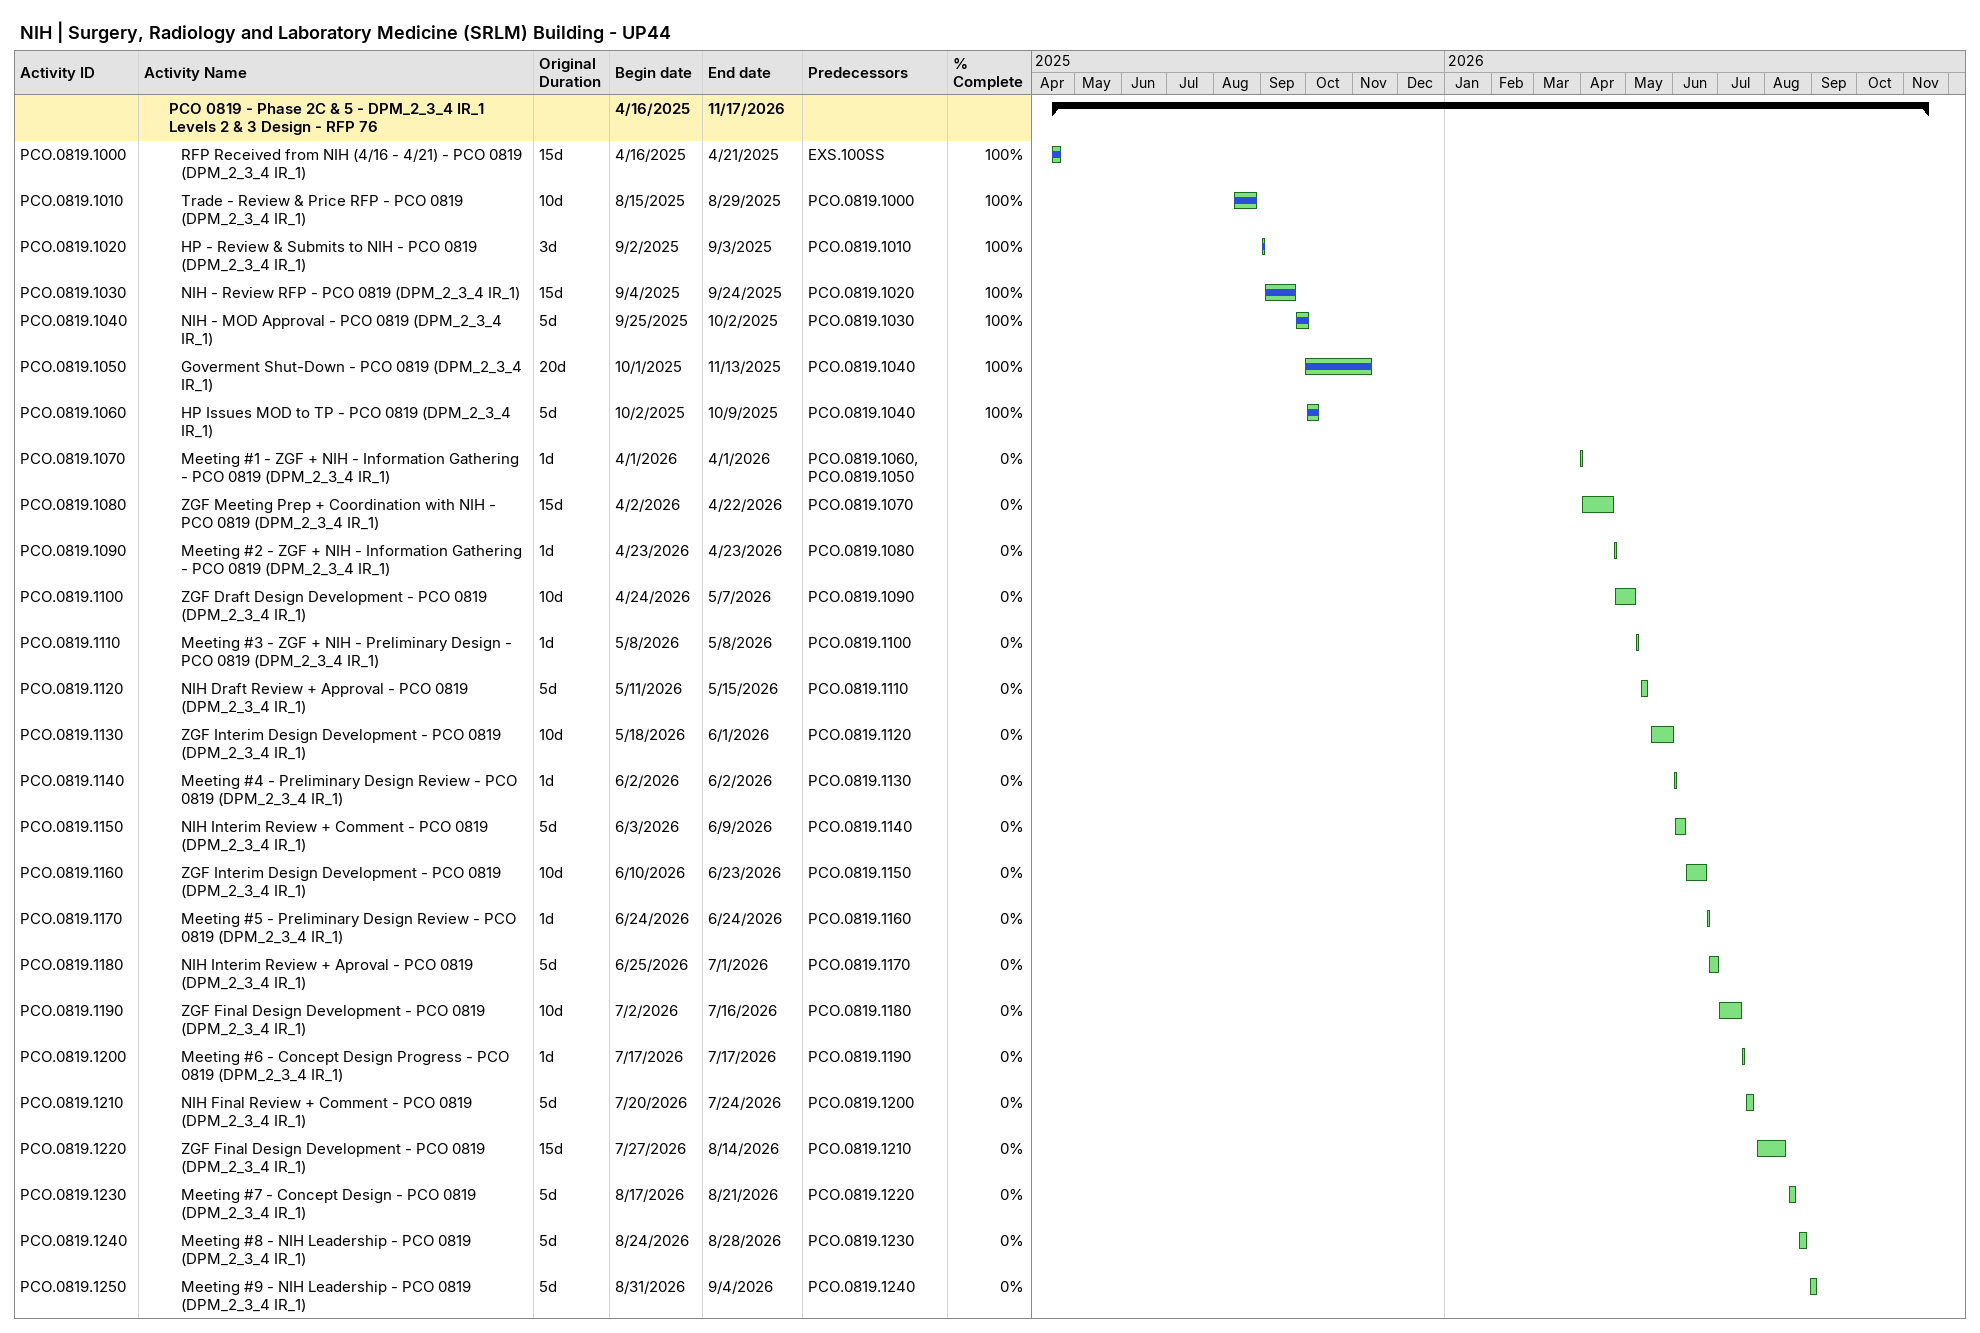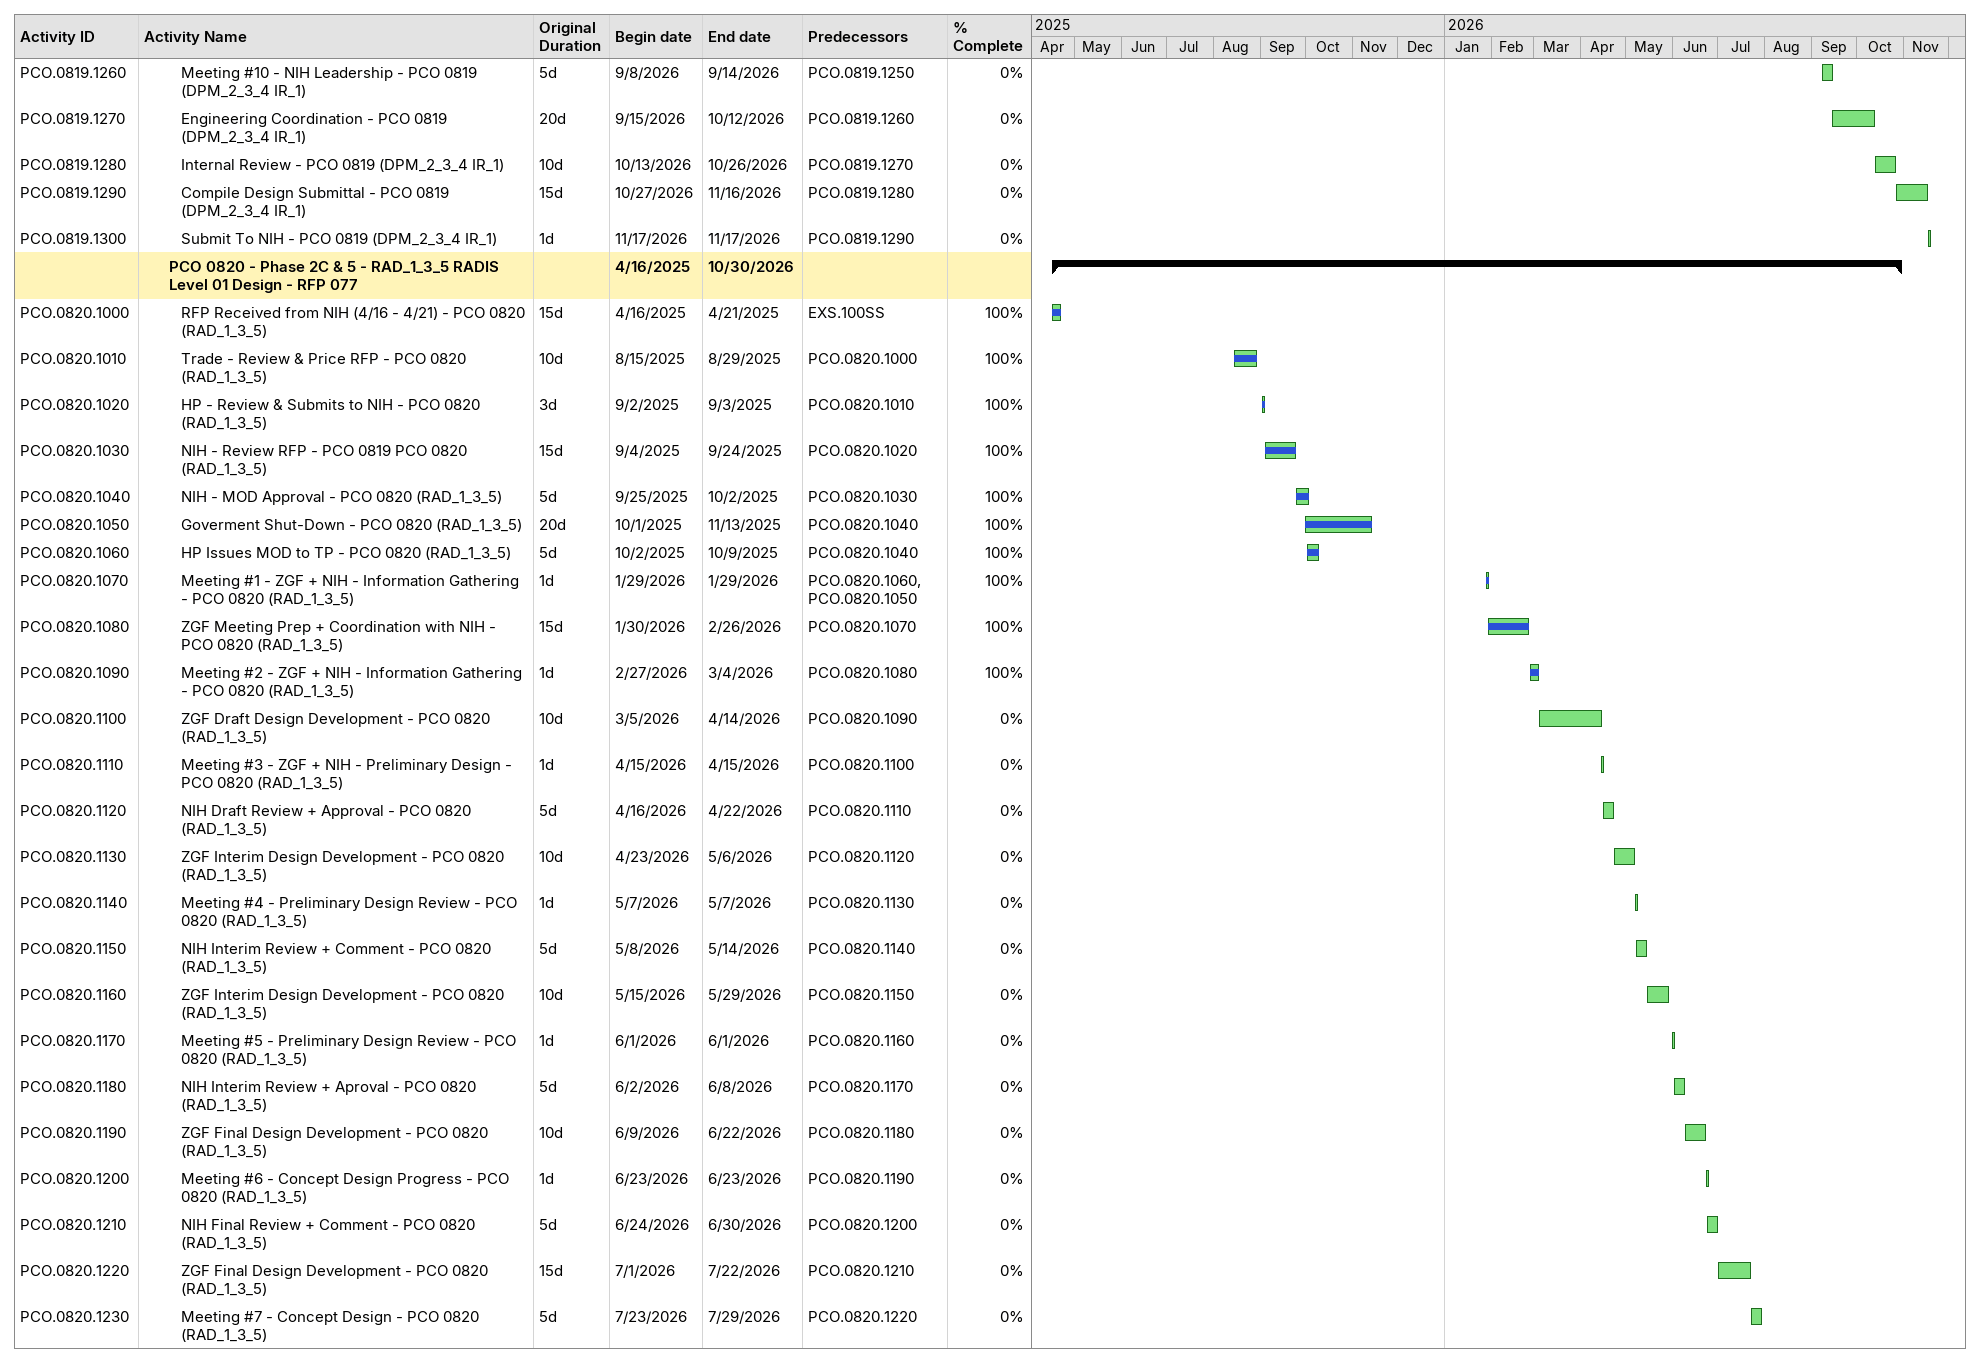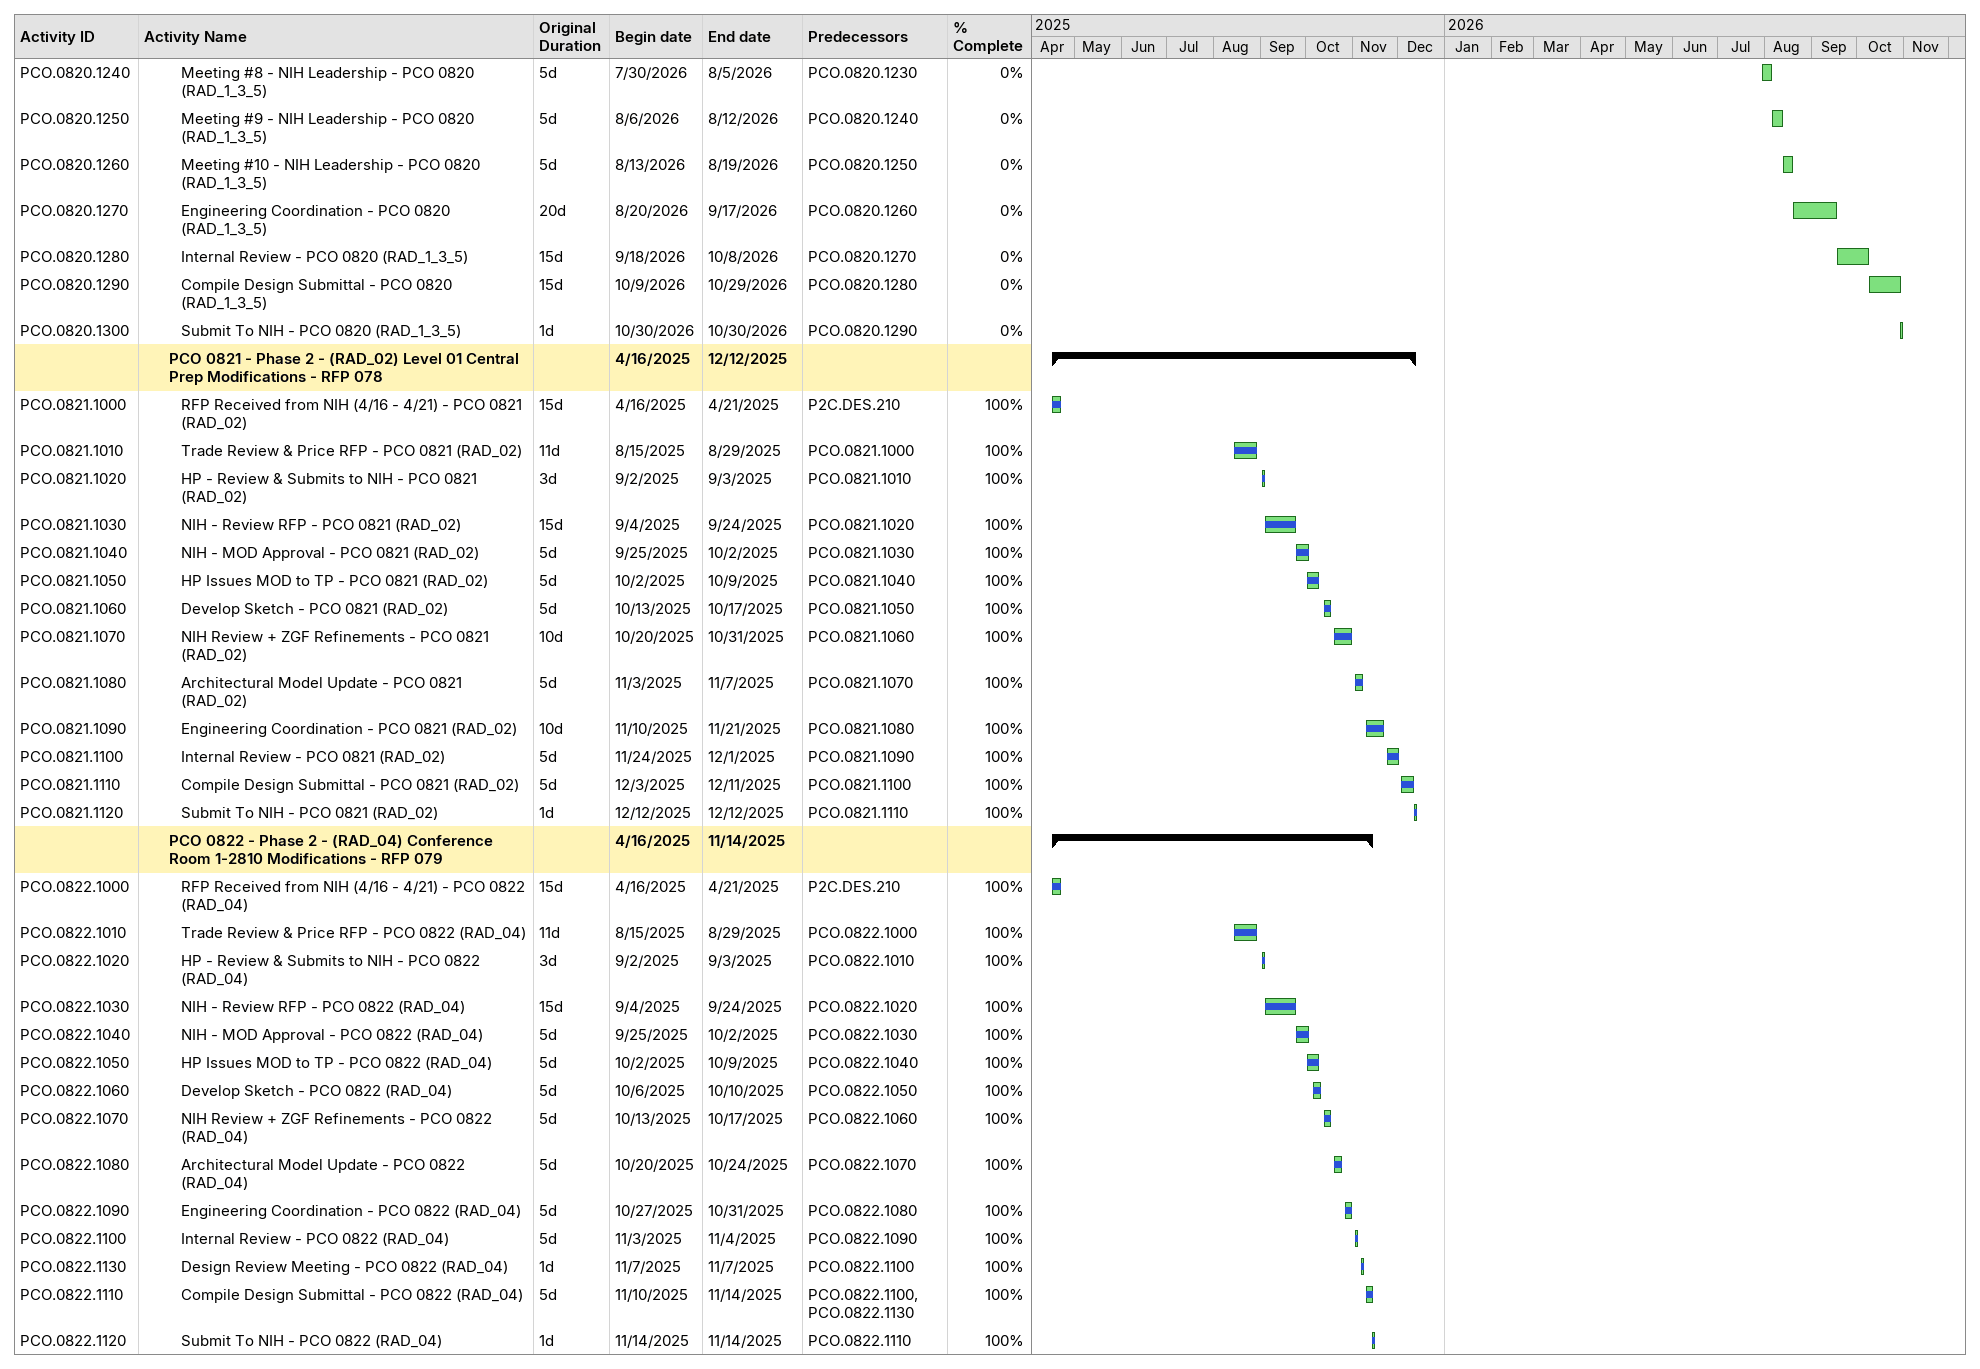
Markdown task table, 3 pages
NIH | Surgery, Radiology and Laboratory Medicine (SRLM) Building - UP44

| ID | Level | Task | Original duration | Start | Finish | Predecessors | % complete |
|---|---|---|---|---|---|---|---|
|  | 3 | **PCO 0819 - Phase 2C & 5 - DPM_2_3_4 IR_1 Levels 2 & 3 Design - RFP 76** |  | 2025-04-16 | 2026-11-17 |  |  |
| PCO.0819.1000 | 4 | RFP Received from NIH (4/16 - 4/21) - PCO 0819 (DPM_2_3_4 IR_1) | 15d | 2025-04-16 | 2025-04-21 | EXS.100SS | 100 |
| PCO.0819.1010 | 4 | Trade - Review & Price RFP - PCO 0819 (DPM_2_3_4 IR_1) | 10d | 2025-08-15 | 2025-08-29 | PCO.0819.1000 | 100 |
| PCO.0819.1020 | 4 | HP - Review & Submits to NIH - PCO 0819 (DPM_2_3_4 IR_1) | 3d | 2025-09-02 | 2025-09-03 | PCO.0819.1010 | 100 |
| PCO.0819.1030 | 4 | NIH - Review RFP - PCO 0819 (DPM_2_3_4 IR_1) | 15d | 2025-09-04 | 2025-09-24 | PCO.0819.1020 | 100 |
| PCO.0819.1040 | 4 | NIH - MOD Approval - PCO 0819 (DPM_2_3_4 IR_1) | 5d | 2025-09-25 | 2025-10-02 | PCO.0819.1030 | 100 |
| PCO.0819.1050 | 4 | Goverment Shut-Down - PCO 0819 (DPM_2_3_4 IR_1) | 20d | 2025-10-01 | 2025-11-13 | PCO.0819.1040 | 100 |
| PCO.0819.1060 | 4 | HP Issues MOD to TP - PCO 0819 (DPM_2_3_4 IR_1) | 5d | 2025-10-02 | 2025-10-09 | PCO.0819.1040 | 100 |
| PCO.0819.1070 | 4 | Meeting #1 - ZGF + NIH - Information Gathering - PCO 0819 (DPM_2_3_4 IR_1) | 1d | 2026-04-01 | 2026-04-01 | PCO.0819.1060, PCO.0819.1050 | 0 |
| PCO.0819.1080 | 4 | ZGF Meeting Prep + Coordination with NIH - PCO 0819 (DPM_2_3_4 IR_1) | 15d | 2026-04-02 | 2026-04-22 | PCO.0819.1070 | 0 |
| PCO.0819.1090 | 4 | Meeting #2 - ZGF + NIH - Information Gathering - PCO 0819 (DPM_2_3_4 IR_1) | 1d | 2026-04-23 | 2026-04-23 | PCO.0819.1080 | 0 |
| PCO.0819.1100 | 4 | ZGF Draft Design Development - PCO 0819 (DPM_2_3_4 IR_1) | 10d | 2026-04-24 | 2026-05-07 | PCO.0819.1090 | 0 |
| PCO.0819.1110 | 4 | Meeting #3 - ZGF + NIH - Preliminary Design - PCO 0819 (DPM_2_3_4 IR_1) | 1d | 2026-05-08 | 2026-05-08 | PCO.0819.1100 | 0 |
| PCO.0819.1120 | 4 | NIH Draft Review + Approval - PCO 0819 (DPM_2_3_4 IR_1) | 5d | 2026-05-11 | 2026-05-15 | PCO.0819.1110 | 0 |
| PCO.0819.1130 | 4 | ZGF Interim Design Development - PCO 0819 (DPM_2_3_4 IR_1) | 10d | 2026-05-18 | 2026-06-01 | PCO.0819.1120 | 0 |
| PCO.0819.1140 | 4 | Meeting #4 - Preliminary Design Review - PCO 0819 (DPM_2_3_4 IR_1) | 1d | 2026-06-02 | 2026-06-02 | PCO.0819.1130 | 0 |
| PCO.0819.1150 | 4 | NIH Interim Review + Comment - PCO 0819 (DPM_2_3_4 IR_1) | 5d | 2026-06-03 | 2026-06-09 | PCO.0819.1140 | 0 |
| PCO.0819.1160 | 4 | ZGF Interim Design Development - PCO 0819 (DPM_2_3_4 IR_1) | 10d | 2026-06-10 | 2026-06-23 | PCO.0819.1150 | 0 |
| PCO.0819.1170 | 4 | Meeting #5 - Preliminary Design Review - PCO 0819 (DPM_2_3_4 IR_1) | 1d | 2026-06-24 | 2026-06-24 | PCO.0819.1160 | 0 |
| PCO.0819.1180 | 4 | NIH Interim Review + Aproval - PCO 0819 (DPM_2_3_4 IR_1) | 5d | 2026-06-25 | 2026-07-01 | PCO.0819.1170 | 0 |
| PCO.0819.1190 | 4 | ZGF Final Design Development - PCO 0819 (DPM_2_3_4 IR_1) | 10d | 2026-07-02 | 2026-07-16 | PCO.0819.1180 | 0 |
| PCO.0819.1200 | 4 | Meeting #6 - Concept Design Progress - PCO 0819 (DPM_2_3_4 IR_1) | 1d | 2026-07-17 | 2026-07-17 | PCO.0819.1190 | 0 |
| PCO.0819.1210 | 4 | NIH Final Review + Comment - PCO 0819 (DPM_2_3_4 IR_1) | 5d | 2026-07-20 | 2026-07-24 | PCO.0819.1200 | 0 |
| PCO.0819.1220 | 4 | ZGF Final Design Development - PCO 0819 (DPM_2_3_4 IR_1) | 15d | 2026-07-27 | 2026-08-14 | PCO.0819.1210 | 0 |
| PCO.0819.1230 | 4 | Meeting #7 - Concept Design - PCO 0819 (DPM_2_3_4 IR_1) | 5d | 2026-08-17 | 2026-08-21 | PCO.0819.1220 | 0 |
| PCO.0819.1240 | 4 | Meeting #8 - NIH Leadership - PCO 0819 (DPM_2_3_4 IR_1) | 5d | 2026-08-24 | 2026-08-28 | PCO.0819.1230 | 0 |
| PCO.0819.1250 | 4 | Meeting #9 - NIH Leadership - PCO 0819 (DPM_2_3_4 IR_1) | 5d | 2026-08-31 | 2026-09-04 | PCO.0819.1240 | 0 |
| PCO.0819.1260 | 4 | Meeting #10 - NIH Leadership - PCO 0819 (DPM_2_3_4 IR_1) | 5d | 2026-09-08 | 2026-09-14 | PCO.0819.1250 | 0 |
| PCO.0819.1270 | 4 | Engineering Coordination - PCO 0819 (DPM_2_3_4 IR_1) | 20d | 2026-09-15 | 2026-10-12 | PCO.0819.1260 | 0 |
| PCO.0819.1280 | 4 | Internal Review - PCO 0819 (DPM_2_3_4 IR_1) | 10d | 2026-10-13 | 2026-10-26 | PCO.0819.1270 | 0 |
| PCO.0819.1290 | 4 | Compile Design Submittal - PCO 0819 (DPM_2_3_4 IR_1) | 15d | 2026-10-27 | 2026-11-16 | PCO.0819.1280 | 0 |
| PCO.0819.1300 | 4 | Submit To NIH - PCO 0819 (DPM_2_3_4 IR_1) | 1d | 2026-11-17 | 2026-11-17 | PCO.0819.1290 | 0 |
|  | 3 | **PCO 0820 - Phase 2C & 5 - RAD_1_3_5 RADIS Level 01 Design - RFP 077** |  | 2025-04-16 | 2026-10-30 |  |  |
| PCO.0820.1000 | 4 | RFP Received from NIH (4/16 - 4/21) - PCO 0820 (RAD_1_3_5) | 15d | 2025-04-16 | 2025-04-21 | EXS.100SS | 100 |
| PCO.0820.1010 | 4 | Trade - Review & Price RFP - PCO 0820 (RAD_1_3_5) | 10d | 2025-08-15 | 2025-08-29 | PCO.0820.1000 | 100 |
| PCO.0820.1020 | 4 | HP - Review & Submits to NIH - PCO 0820 (RAD_1_3_5) | 3d | 2025-09-02 | 2025-09-03 | PCO.0820.1010 | 100 |
| PCO.0820.1030 | 4 | NIH - Review RFP - PCO 0819 PCO 0820 (RAD_1_3_5) | 15d | 2025-09-04 | 2025-09-24 | PCO.0820.1020 | 100 |
| PCO.0820.1040 | 4 | NIH - MOD Approval - PCO 0820 (RAD_1_3_5) | 5d | 2025-09-25 | 2025-10-02 | PCO.0820.1030 | 100 |
| PCO.0820.1050 | 4 | Goverment Shut-Down - PCO 0820 (RAD_1_3_5) | 20d | 2025-10-01 | 2025-11-13 | PCO.0820.1040 | 100 |
| PCO.0820.1060 | 4 | HP Issues MOD to TP - PCO 0820 (RAD_1_3_5) | 5d | 2025-10-02 | 2025-10-09 | PCO.0820.1040 | 100 |
| PCO.0820.1070 | 4 | Meeting #1 - ZGF + NIH - Information Gathering - PCO 0820 (RAD_1_3_5) | 1d | 2026-01-29 | 2026-01-29 | PCO.0820.1060, PCO.0820.1050 | 100 |
| PCO.0820.1080 | 4 | ZGF Meeting Prep + Coordination with NIH - PCO 0820 (RAD_1_3_5) | 15d | 2026-01-30 | 2026-02-26 | PCO.0820.1070 | 100 |
| PCO.0820.1090 | 4 | Meeting #2 - ZGF + NIH - Information Gathering - PCO 0820 (RAD_1_3_5) | 1d | 2026-02-27 | 2026-03-04 | PCO.0820.1080 | 100 |
| PCO.0820.1100 | 4 | ZGF Draft Design Development - PCO 0820 (RAD_1_3_5) | 10d | 2026-03-05 | 2026-04-14 | PCO.0820.1090 | 0 |
| PCO.0820.1110 | 4 | Meeting #3 - ZGF + NIH - Preliminary Design - PCO 0820 (RAD_1_3_5) | 1d | 2026-04-15 | 2026-04-15 | PCO.0820.1100 | 0 |
| PCO.0820.1120 | 4 | NIH Draft Review + Approval - PCO 0820 (RAD_1_3_5) | 5d | 2026-04-16 | 2026-04-22 | PCO.0820.1110 | 0 |
| PCO.0820.1130 | 4 | ZGF Interim Design Development - PCO 0820 (RAD_1_3_5) | 10d | 2026-04-23 | 2026-05-06 | PCO.0820.1120 | 0 |
| PCO.0820.1140 | 4 | Meeting #4 - Preliminary Design Review - PCO 0820 (RAD_1_3_5) | 1d | 2026-05-07 | 2026-05-07 | PCO.0820.1130 | 0 |
| PCO.0820.1150 | 4 | NIH Interim Review + Comment - PCO 0820 (RAD_1_3_5) | 5d | 2026-05-08 | 2026-05-14 | PCO.0820.1140 | 0 |
| PCO.0820.1160 | 4 | ZGF Interim Design Development - PCO 0820 (RAD_1_3_5) | 10d | 2026-05-15 | 2026-05-29 | PCO.0820.1150 | 0 |
| PCO.0820.1170 | 4 | Meeting #5 - Preliminary Design Review - PCO 0820 (RAD_1_3_5) | 1d | 2026-06-01 | 2026-06-01 | PCO.0820.1160 | 0 |
| PCO.0820.1180 | 4 | NIH Interim Review + Aproval - PCO 0820 (RAD_1_3_5) | 5d | 2026-06-02 | 2026-06-08 | PCO.0820.1170 | 0 |
| PCO.0820.1190 | 4 | ZGF Final Design Development - PCO 0820 (RAD_1_3_5) | 10d | 2026-06-09 | 2026-06-22 | PCO.0820.1180 | 0 |
| PCO.0820.1200 | 4 | Meeting #6 - Concept Design Progress - PCO 0820 (RAD_1_3_5) | 1d | 2026-06-23 | 2026-06-23 | PCO.0820.1190 | 0 |
| PCO.0820.1210 | 4 | NIH Final Review + Comment - PCO 0820 (RAD_1_3_5) | 5d | 2026-06-24 | 2026-06-30 | PCO.0820.1200 | 0 |
| PCO.0820.1220 | 4 | ZGF Final Design Development - PCO 0820 (RAD_1_3_5) | 15d | 2026-07-01 | 2026-07-22 | PCO.0820.1210 | 0 |
| PCO.0820.1230 | 4 | Meeting #7 - Concept Design - PCO 0820 (RAD_1_3_5) | 5d | 2026-07-23 | 2026-07-29 | PCO.0820.1220 | 0 |
| PCO.0820.1240 | 4 | Meeting #8 - NIH Leadership - PCO 0820 (RAD_1_3_5) | 5d | 2026-07-30 | 2026-08-05 | PCO.0820.1230 | 0 |
| PCO.0820.1250 | 4 | Meeting #9 - NIH Leadership - PCO 0820 (RAD_1_3_5) | 5d | 2026-08-06 | 2026-08-12 | PCO.0820.1240 | 0 |
| PCO.0820.1260 | 4 | Meeting #10 - NIH Leadership - PCO 0820 (RAD_1_3_5) | 5d | 2026-08-13 | 2026-08-19 | PCO.0820.1250 | 0 |
| PCO.0820.1270 | 4 | Engineering Coordination - PCO 0820 (RAD_1_3_5) | 20d | 2026-08-20 | 2026-09-17 | PCO.0820.1260 | 0 |
| PCO.0820.1280 | 4 | Internal Review - PCO 0820 (RAD_1_3_5) | 15d | 2026-09-18 | 2026-10-08 | PCO.0820.1270 | 0 |
| PCO.0820.1290 | 4 | Compile Design Submittal - PCO 0820 (RAD_1_3_5) | 15d | 2026-10-09 | 2026-10-29 | PCO.0820.1280 | 0 |
| PCO.0820.1300 | 4 | Submit To NIH - PCO 0820 (RAD_1_3_5) | 1d | 2026-10-30 | 2026-10-30 | PCO.0820.1290 | 0 |
|  | 3 | **PCO 0821 - Phase 2 - (RAD_02) Level 01 Central Prep Modifications - RFP 078** |  | 2025-04-16 | 2025-12-12 |  |  |
| PCO.0821.1000 | 4 | RFP Received from NIH (4/16 - 4/21) - PCO 0821 (RAD_02) | 15d | 2025-04-16 | 2025-04-21 | P2C.DES.210 | 100 |
| PCO.0821.1010 | 4 | Trade Review & Price RFP - PCO 0821 (RAD_02) | 11d | 2025-08-15 | 2025-08-29 | PCO.0821.1000 | 100 |
| PCO.0821.1020 | 4 | HP - Review & Submits to NIH - PCO 0821 (RAD_02) | 3d | 2025-09-02 | 2025-09-03 | PCO.0821.1010 | 100 |
| PCO.0821.1030 | 4 | NIH - Review RFP - PCO 0821 (RAD_02) | 15d | 2025-09-04 | 2025-09-24 | PCO.0821.1020 | 100 |
| PCO.0821.1040 | 4 | NIH - MOD Approval - PCO 0821 (RAD_02) | 5d | 2025-09-25 | 2025-10-02 | PCO.0821.1030 | 100 |
| PCO.0821.1050 | 4 | HP Issues MOD to TP - PCO 0821 (RAD_02) | 5d | 2025-10-02 | 2025-10-09 | PCO.0821.1040 | 100 |
| PCO.0821.1060 | 4 | Develop Sketch - PCO 0821 (RAD_02) | 5d | 2025-10-13 | 2025-10-17 | PCO.0821.1050 | 100 |
| PCO.0821.1070 | 4 | NIH Review + ZGF Refinements - PCO 0821 (RAD_02) | 10d | 2025-10-20 | 2025-10-31 | PCO.0821.1060 | 100 |
| PCO.0821.1080 | 4 | Architectural Model Update - PCO 0821 (RAD_02) | 5d | 2025-11-03 | 2025-11-07 | PCO.0821.1070 | 100 |
| PCO.0821.1090 | 4 | Engineering Coordination - PCO 0821 (RAD_02) | 10d | 2025-11-10 | 2025-11-21 | PCO.0821.1080 | 100 |
| PCO.0821.1100 | 4 | Internal Review - PCO 0821 (RAD_02) | 5d | 2025-11-24 | 2025-12-01 | PCO.0821.1090 | 100 |
| PCO.0821.1110 | 4 | Compile Design Submittal - PCO 0821 (RAD_02) | 5d | 2025-12-03 | 2025-12-11 | PCO.0821.1100 | 100 |
| PCO.0821.1120 | 4 | Submit To NIH - PCO 0821 (RAD_02) | 1d | 2025-12-12 | 2025-12-12 | PCO.0821.1110 | 100 |
|  | 3 | **PCO 0822 - Phase 2 - (RAD_04) Conference Room 1-2810 Modifications - RFP 079** |  | 2025-04-16 | 2025-11-14 |  |  |
| PCO.0822.1000 | 4 | RFP Received from NIH (4/16 - 4/21) - PCO 0822 (RAD_04) | 15d | 2025-04-16 | 2025-04-21 | P2C.DES.210 | 100 |
| PCO.0822.1010 | 4 | Trade Review & Price RFP - PCO 0822 (RAD_04) | 11d | 2025-08-15 | 2025-08-29 | PCO.0822.1000 | 100 |
| PCO.0822.1020 | 4 | HP - Review & Submits to NIH - PCO 0822 (RAD_04) | 3d | 2025-09-02 | 2025-09-03 | PCO.0822.1010 | 100 |
| PCO.0822.1030 | 4 | NIH - Review RFP - PCO 0822 (RAD_04) | 15d | 2025-09-04 | 2025-09-24 | PCO.0822.1020 | 100 |
| PCO.0822.1040 | 4 | NIH - MOD Approval - PCO 0822 (RAD_04) | 5d | 2025-09-25 | 2025-10-02 | PCO.0822.1030 | 100 |
| PCO.0822.1050 | 4 | HP Issues MOD to TP - PCO 0822 (RAD_04) | 5d | 2025-10-02 | 2025-10-09 | PCO.0822.1040 | 100 |
| PCO.0822.1060 | 4 | Develop Sketch - PCO 0822 (RAD_04) | 5d | 2025-10-06 | 2025-10-10 | PCO.0822.1050 | 100 |
| PCO.0822.1070 | 4 | NIH Review + ZGF Refinements - PCO 0822 (RAD_04) | 5d | 2025-10-13 | 2025-10-17 | PCO.0822.1060 | 100 |
| PCO.0822.1080 | 4 | Architectural Model Update - PCO 0822 (RAD_04) | 5d | 2025-10-20 | 2025-10-24 | PCO.0822.1070 | 100 |
| PCO.0822.1090 | 4 | Engineering Coordination - PCO 0822 (RAD_04) | 5d | 2025-10-27 | 2025-10-31 | PCO.0822.1080 | 100 |
| PCO.0822.1100 | 4 | Internal Review - PCO 0822 (RAD_04) | 5d | 2025-11-03 | 2025-11-04 | PCO.0822.1090 | 100 |
| PCO.0822.1130 | 4 | Design Review Meeting - PCO 0822 (RAD_04) | 1d | 2025-11-07 | 2025-11-07 | PCO.0822.1100 | 100 |
| PCO.0822.1110 | 4 | Compile Design Submittal - PCO 0822 (RAD_04) | 5d | 2025-11-10 | 2025-11-14 | PCO.0822.1100, PCO.0822.1130 | 100 |
| PCO.0822.1120 | 4 | Submit To NIH - PCO 0822 (RAD_04) | 1d | 2025-11-14 | 2025-11-14 | PCO.0822.1110 | 100 |
